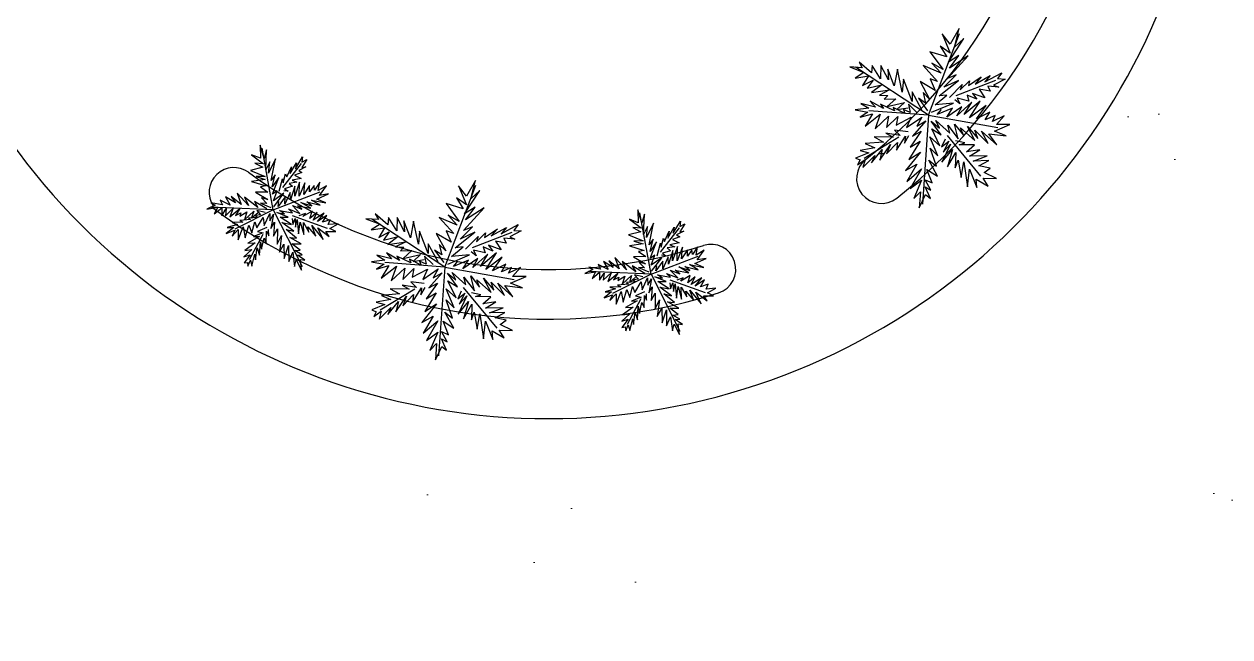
# Model space of a CAD drawing. Header units: millimetres. Extents: x 185 to 501, y 88 to 528.
# Drawn here: x 337 to 349.13, y 217.6 to 223.77 of the extents above; entities that cross this region are included whole.
import ezdxf

# ---------------------------------------------------------------- set-up
doc = ezdxf.new("R2010")
doc.units = ezdxf.units.MM
for name, color, linetype in [('arboles', 84, 'Continuous'), ('arena playa', 253, 'Continuous'), ('MUEBLES', 33, 'Continuous')]:
    doc.layers.add(name, color=color, linetype=linetype)
doc.layers.add('Paredes', color=141, linetype='Continuous', lineweight=9)

msp = doc.modelspace()

# ---------------------------------------------------------------- hatches: boundary and pattern name
at = {"layer": 'Paredes'}
h = msp.add_hatch(dxfattribs=at)
h.set_pattern_fill('AR-SAND', color=256, scale=0.1, style=0)
h.set_pattern_definition([(37.5, (-2162.957, 17.1855), (-0.160003, 4.8941324), [0, -3.8608, 0, -4.318, 0, -4.1275]), (7.5, (-2162.957, 17.1855), (4.495233, 7.168251), [0, -2.0828, 0, -3.4798, 0, -1.3335]), (327.5, (-2166.081, 17.1855), (7.909924, 0.014372), [0, -1.27, 0, -4.572, 0, -5.969]), (317.5, (-2166.081, 17.1855), (7.635565, 2.229293), [0, -0.635, 0, -2.9972, 0, -3.429])])
edge = h.paths.add_edge_path()
edge.add_spline(control_points=[(329.163, 209.759), (329.769, 209.758), (331.679, 209.374), (333.188, 205.317), (334.541, 200.963), (333.991, 195.497), (329.105, 192.643), (330.18, 186.77), (334.028, 181.379), (341.571, 182.837), (347.715, 185.41), (350.943, 192.267), (345.013, 196.362), (341.002, 201.852), (340.823, 209.281), (344.738, 211.852), (349.254, 210.173), (352.059, 203.967), (357.894, 206.923), (359.013, 211.66), (358.772, 215.872), (357.263, 219.898), (353.753, 220.348), (352.079, 225.331), (353.828, 231.651), (358.644, 231.789), (361.226, 231.902), (363.18, 233.645), (366.499, 235.216), (366.131, 239.585), (363.726, 244.777), (361.783, 252.598), (355.323, 252.096), (350.842, 251.157), (351.678, 246.816), (352.206, 242.343), (349.289, 237.742), (345.789, 237.071), (344.999, 237.127)], knot_values=[126.800992, 126.800992, 126.800992, 126.800992, 128.552041, 132.302534, 138.232433, 143.028847, 147.14407, 153.309299, 157.961529, 165.761725, 172.843208, 178.590264, 183.713167, 191.652281, 199.550118, 202.153336, 203.993395, 213.278166, 216.611939, 220.52306, 227.040192, 229.640637, 232.242468, 236.304441, 243.607556, 247.723547, 249.600713, 251.118572, 255.427198, 259.388599, 262.330603, 273.582082, 276.727203, 281.527369, 283.853486, 288.505719, 295.449959, 297.74183, 297.74183, 297.74183, 297.74183], degree=3, periodic=0)
edge.add_line((344.999, 237.127), (343.657, 237.512))
edge.add_spline(control_points=[(343.657, 237.512), (343.591, 237.551), (342.465, 238.286), (341.526, 242.294), (343.136, 246.067), (341.978, 251.035), (337.528, 250.743), (334.813, 248.747), (331.956, 245.751), (327.658, 248.749), (327.085, 252.781), (324.994, 256.53), (321.298, 257.351), (317.727, 255.69), (314.381, 252.642), (313.89, 246.209), (319.216, 245.896), (323.552, 245.976), (327.203, 241.87), (328.145, 236.119), (324.858, 232.176), (320.085, 231.24), (317.483, 235.427), (312.581, 235.845), (308.455, 231.987), (311.862, 228.592), (312.568, 224.628), (312.107, 220.627), (308.67, 217.752), (310.827, 212.931), (312.025, 208.248), (314.954, 207.066), (315.627, 206.878)], knot_values=[2.907855, 2.907855, 2.907855, 2.907855, 3.150612, 7.195867, 12.953348, 16.263104, 19.888382, 23.642714, 27.036791, 30.428875, 36.324389, 39.357134, 42.52297, 46.572713, 50.687936, 56.155626, 60.647938, 63.940117, 69.206529, 75.27202, 79.883863, 83.277941, 88.074352, 92.521984, 96.637211, 101.065548, 104.030498, 108.826912, 112.507027, 115.471977, 123.273315, 125.37104, 125.37104, 125.37104, 125.37104], degree=3, periodic=0)
edge.add_spline(control_points=[(315.627, 206.878), (315.799, 206.792), (316.265, 206.559), (316.994, 206.463), (317.798, 206.497), (318.574, 206.523), (319.583, 206.096), (320.582, 205.804), (321.63, 205.921), (322.302, 206.143), (322.76, 206.317), (322.932, 206.382)], knot_values=[0, 0, 0, 0, 0.574846, 1.559232, 2.150533, 3.003289, 3.84311, 5.407574, 6.052016, 6.972857, 7.523573, 7.523573, 7.523573, 7.523573], degree=3, periodic=0)
edge.add_spline(control_points=[(322.932, 206.382), (322.933, 206.383), (324.004, 207.066), (325.387, 208.484), (327.149, 209.374), (327.787, 209.559)], knot_values=[299.106215, 299.106215, 299.106215, 299.106215, 299.110488, 302.953821, 304.929743, 304.929743, 304.929743, 304.929743], degree=3, periodic=0)
edge.add_line((327.787, 209.559), (329.163, 209.759))
h.paths.add_polyline_path([(328.219, 216.885), (326.843, 216.69, -1.682486), (330.764, 223.697), (331.32, 222.412, -0.402923)], flags=16)
h.paths.add_polyline_path([(336.161, 223.833), (335.751, 225.161, -0.49838), (342.828, 233.073), (344.194, 232.813, -1.570148)], flags=16)

# ---------------------------------------------------------------- linework, layer by layer
at = {"layer": 'arboles', "linetype": 'Continuous'}
for p, q in [((346.097, 222.853), (346.408, 223.677)), ((346.097, 222.853), (345.362, 223.337)), ((346.375, 223.052), (346.775, 223.206)), ((346.097, 222.853), (345.495, 222.899)), ((346.097, 222.853), (346.035, 221.959)), ((346.097, 222.853), (346.795, 222.729)), ((345.796, 222.633), (345.448, 222.42)), ((346.284, 222.649), (346.619, 222.241)), ((339.502, 221.901), (339.39, 222.521)), ((339.599, 222.126), (339.788, 222.367)), ((341.229, 221.324), (341.54, 222.149)), ((339.502, 221.901), (339.976, 222.082)), ((339.502, 221.901), (338.873, 221.928)), ((339.502, 221.901), (339.115, 221.708)), ((339.502, 221.901), (339.793, 221.33)), ((339.692, 221.845), (340.047, 221.718)), ((341.229, 221.324), (340.494, 221.808)), ((343.304, 221.253), (343.192, 221.873)), ((341.507, 221.523), (341.907, 221.678)), ((343.401, 221.477), (343.59, 221.719)), ((339.398, 221.655), (339.262, 221.397)), ((343.304, 221.253), (343.778, 221.434)), ((341.229, 221.324), (340.626, 221.371)), ((341.229, 221.324), (341.166, 220.431)), ((341.229, 221.324), (341.927, 221.201)), ((343.304, 221.253), (342.675, 221.28)), ((343.304, 221.253), (342.917, 221.06)), ((343.304, 221.253), (343.595, 220.681)), ((343.494, 221.196), (343.849, 221.069)), ((340.927, 221.105), (340.579, 220.892)), ((341.415, 221.12), (341.751, 220.712)), ((343.2, 221.007), (343.064, 220.749))]:
    msp.add_line(p, q, dxfattribs=at)
at = {"layer": 'arboles', "linetype": 'Continuous', "flags": 128}
for points in [[(346.126, 222.885), (346.347, 222.976), (346.164, 222.96), (346.282, 223.056), (346.202, 223.049), (346.399, 223.205), (346.252, 223.137), (346.375, 223.26), (346.287, 223.222), (346.495, 223.452), (346.306, 223.329), (346.402, 223.456), (346.296, 223.389), (346.451, 223.625), (346.359, 223.54), (346.406, 223.726), (346.315, 223.568), (346.235, 223.674), (346.315, 223.48), (346.214, 223.549), (346.282, 223.441), (346.11, 223.493), (346.243, 223.313), (346.131, 223.378), (346.222, 223.277), (346.043, 223.353), (346.188, 223.192), (346.112, 223.22), (346.162, 223.104), (346.011, 223.192), (346.107, 223.017), (346.043, 223.082), (346.066, 222.976), (345.995, 223.025), (346.087, 222.899)], [(346.03, 222.908), (345.931, 223.09), (345.931, 222.992), (345.843, 223.216), (345.832, 223.085), (345.783, 223.316), (345.751, 223.149), (345.687, 223.318), (345.692, 223.209), (345.618, 223.353), (345.614, 223.22), (345.529, 223.353), (345.523, 223.28), (345.399, 223.389), (345.43, 223.332), (345.303, 223.34), (345.446, 223.285), (345.358, 223.228), (345.492, 223.249), (345.433, 223.153), (345.539, 223.208), (345.479, 223.126), (345.627, 223.16), (345.523, 223.082), (345.704, 223.108), (345.602, 223.056), (345.687, 223.053), (345.651, 223.017), (345.767, 223.02), (345.679, 222.942), (345.854, 222.981), (345.778, 222.912), (345.89, 222.929)], [(346.306, 223.033), (346.435, 223.162), (346.416, 223.108), (346.507, 223.2), (346.498, 223.153), (346.627, 223.241), (346.564, 223.168), (346.718, 223.253), (346.663, 223.189), (346.835, 223.282), (346.791, 223.222), (346.868, 223.217), (346.751, 223.157), (346.803, 223.137), (346.692, 223.145), (346.715, 223.096), (346.606, 223.116), (346.663, 223.028), (346.539, 223.074), (346.583, 223.014), (346.484, 223.056), (346.503, 222.997), (346.386, 223.025), (346.411, 222.968), (346.362, 223.008)], [(345.98, 222.88), (345.895, 222.965), (345.91, 222.883), (345.843, 222.913), (345.858, 222.872), (345.742, 222.932), (345.755, 222.897), (345.614, 222.965), (345.643, 222.921), (345.51, 222.997), (345.562, 222.935), (345.414, 222.973), (345.495, 222.924), (345.359, 222.908), (345.487, 222.885), (345.41, 222.833), (345.534, 222.869), (345.459, 222.743), (345.611, 222.864), (345.558, 222.716), (345.695, 222.844), (345.674, 222.729), (345.786, 222.841), (345.77, 222.753), (345.923, 222.833), (345.876, 222.729), (346.03, 222.836), (345.98, 222.745), (346.07, 222.797), (345.936, 222.644), (346.022, 222.693), (345.91, 222.534), (346.011, 222.594), (345.898, 222.408), (346.014, 222.483), (345.866, 222.297), (345.98, 222.36), (345.879, 222.187), (346.027, 222.313), (345.912, 222.116), (346.027, 222.2), (345.947, 222.016), (346.014, 222.083), (346.003, 221.921), (346.066, 222.057), (346.115, 222.017), (346.063, 222.132), (346.12, 222.101), (346.063, 222.205), (346.134, 222.172), (346.079, 222.309), (346.188, 222.241), (346.098, 222.4), (346.175, 222.342), (346.112, 222.524), (346.191, 222.446), (346.11, 222.636), (346.211, 222.545), (346.128, 222.716), (346.225, 222.657), (346.123, 222.794), (346.208, 222.724), (346.17, 222.8), (346.31, 222.675), (346.29, 222.753), (346.395, 222.616), (346.359, 222.765), (346.447, 222.652), (346.419, 222.727), (346.562, 222.6), (346.487, 222.742), (346.592, 222.62), (346.562, 222.704), (346.698, 222.568), (346.63, 222.693), (346.783, 222.556), (346.703, 222.668), (346.879, 222.645), (346.759, 222.693), (346.915, 222.76), (346.78, 222.76), (346.858, 222.849), (346.739, 222.792), (346.767, 222.852), (346.666, 222.808), (346.712, 222.885), (346.578, 222.817), (346.676, 222.953), (346.51, 222.828), (346.616, 222.997), (346.455, 222.861), (346.531, 222.984), (346.38, 222.849), (346.43, 222.94), (346.279, 222.836), (346.336, 222.924), (346.183, 222.86), (346.227, 222.913)], [(345.892, 222.688), (345.755, 222.705), (345.811, 222.649), (345.668, 222.672), (345.739, 222.633), (345.55, 222.636), (345.643, 222.584), (345.46, 222.568), (345.555, 222.527), (345.407, 222.499), (345.495, 222.477), (345.362, 222.423), (345.407, 222.405), (345.383, 222.356), (345.459, 222.409), (345.435, 222.329), (345.555, 222.449), (345.523, 222.376), (345.63, 222.509), (345.607, 222.403), (345.714, 222.56), (345.674, 222.464), (345.783, 222.579), (345.773, 222.501), (345.863, 222.644), (345.855, 222.573), (345.899, 222.649)], [(339.508, 221.932), (339.61, 222.069), (339.504, 221.992), (339.541, 222.094), (339.494, 222.06), (339.558, 222.228), (339.493, 222.133), (339.523, 222.253), (339.483, 222.198), (339.526, 222.415), (339.455, 222.27), (339.467, 222.384), (339.427, 222.303), (339.435, 222.505), (339.41, 222.419), (339.371, 222.551), (339.373, 222.421), (339.285, 222.456), (339.405, 222.366), (339.318, 222.372), (339.399, 222.33), (339.275, 222.299), (339.422, 222.237), (339.33, 222.236), (339.423, 222.208), (339.285, 222.188), (339.433, 222.143), (339.376, 222.132), (339.45, 222.079), (339.325, 222.078), (339.448, 222.006), (339.385, 222.022), (339.438, 221.966), (339.376, 221.97), (339.479, 221.926)], [(346.263, 222.612), (346.227, 222.535), (346.299, 222.592), (346.243, 222.482), (346.318, 222.564), (346.23, 222.381), (346.336, 222.508), (346.287, 222.334), (346.37, 222.48), (346.366, 222.324), (346.394, 222.4), (346.424, 222.228), (346.451, 222.384), (346.487, 222.134), (346.507, 222.312), (346.583, 222.126), (346.575, 222.212), (346.695, 222.14), (346.646, 222.22), (346.78, 222.216), (346.655, 222.277), (346.715, 222.321), (346.603, 222.345), (346.703, 222.397), (346.547, 222.392), (346.687, 222.444), (346.507, 222.441), (346.611, 222.504), (346.479, 222.485), (346.559, 222.556), (346.406, 222.557), (346.46, 222.576), (346.367, 222.597)], [(339.564, 222.089), (339.596, 222.215), (339.604, 222.175), (339.626, 222.265), (339.638, 222.233), (339.685, 222.334), (339.673, 222.267), (339.736, 222.376), (339.726, 222.316), (339.797, 222.436), (339.792, 222.383), (339.841, 222.408), (339.792, 222.329), (339.831, 222.335), (339.759, 222.299), (339.792, 222.278), (339.718, 222.25), (339.785, 222.217), (339.692, 222.199), (339.741, 222.179), (339.664, 222.168), (339.698, 222.139), (339.616, 222.113), (339.652, 222.088), (339.608, 222.094)], [(339.42, 221.875), (339.337, 221.896), (339.376, 221.851), (339.324, 221.845), (339.348, 221.825), (339.255, 221.819), (339.275, 221.803), (339.165, 221.793), (339.198, 221.776), (339.089, 221.774), (339.144, 221.755), (339.039, 221.724), (339.106, 221.724), (339.029, 221.664), (339.116, 221.697), (339.088, 221.636), (339.151, 221.704), (339.151, 221.599), (339.2, 221.73), (339.221, 221.619), (339.258, 221.748), (339.288, 221.67), (339.316, 221.78), (339.338, 221.72), (339.403, 221.825), (339.412, 221.744), (339.467, 221.866), (339.47, 221.792), (339.506, 221.857), (339.48, 221.714), (339.515, 221.776), (339.505, 221.637), (339.545, 221.711), (339.543, 221.555), (339.587, 221.644), (339.565, 221.476), (339.611, 221.556), (339.613, 221.413), (339.657, 221.544), (339.659, 221.381), (339.699, 221.475), (339.718, 221.332), (339.734, 221.399), (339.787, 221.295), (339.776, 221.401), (339.82, 221.395), (339.746, 221.447), (339.793, 221.448), (339.72, 221.491), (339.775, 221.497), (339.691, 221.561), (339.783, 221.559), (339.669, 221.624), (339.738, 221.616), (339.632, 221.705), (339.709, 221.686), (339.59, 221.773), (339.685, 221.754), (339.571, 221.829), (339.653, 221.828), (339.54, 221.874), (339.617, 221.863), (339.566, 221.896), (339.698, 221.871), (339.657, 221.911), (339.772, 221.865), (339.695, 221.944), (339.791, 221.907), (339.746, 221.943), (339.881, 221.917), (339.782, 221.976), (339.891, 221.941), (339.842, 221.981), (339.975, 221.948), (339.888, 221.999), (340.032, 221.971), (339.942, 222.01), (340.058, 222.062), (339.967, 222.047), (340.038, 222.145), (339.955, 222.096), (339.971, 222.179), (339.918, 222.1), (339.914, 222.147), (339.868, 222.083), (339.868, 222.147), (339.81, 222.056), (339.82, 222.175), (339.765, 222.038), (339.768, 222.18), (339.719, 222.038), (339.72, 222.141), (339.677, 222.003), (339.674, 222.077), (339.62, 221.958), (339.622, 222.033), (339.552, 221.937), (339.56, 221.986)], [(341.258, 221.356), (341.478, 221.448), (341.296, 221.432), (341.414, 221.528), (341.333, 221.52), (341.53, 221.676), (341.384, 221.608), (341.507, 221.731), (341.418, 221.693), (341.626, 221.923), (341.437, 221.801), (341.533, 221.928), (341.428, 221.86), (341.582, 222.097), (341.491, 222.012), (341.538, 222.197), (341.447, 222.04), (341.366, 222.145), (341.447, 221.952), (341.346, 222.021), (341.414, 221.912), (341.242, 221.964), (341.374, 221.785), (341.263, 221.849), (341.354, 221.749), (341.174, 221.824), (341.319, 221.664), (341.244, 221.692), (341.294, 221.575), (341.143, 221.664), (341.239, 221.489), (341.174, 221.553), (341.198, 221.448), (341.127, 221.497), (341.218, 221.371)], [(339.44, 221.911), (339.313, 221.985), (339.349, 221.926), (339.213, 222.03), (339.254, 221.946), (339.139, 222.07), (339.181, 221.956), (339.079, 222.036), (339.122, 221.971), (339.024, 222.032), (339.071, 221.949), (338.97, 221.999), (338.993, 221.952), (338.876, 221.973), (338.917, 221.95), (338.835, 221.908), (338.944, 221.927), (338.91, 221.86), (338.985, 221.921), (338.984, 221.841), (339.029, 221.914), (339.022, 221.841), (339.1, 221.917), (339.066, 221.831), (339.167, 221.914), (339.123, 221.844), (339.177, 221.873), (339.168, 221.838), (339.238, 221.883), (339.213, 221.802), (339.306, 221.89), (339.285, 221.82), (339.347, 221.872)], [(339.692, 221.815), (339.699, 221.754), (339.722, 221.816), (339.728, 221.727), (339.744, 221.805), (339.757, 221.661), (339.775, 221.778), (339.809, 221.653), (339.807, 221.773), (339.861, 221.676), (339.851, 221.732), (339.932, 221.638), (339.891, 221.744), (340.006, 221.603), (339.953, 221.72), (340.067, 221.634), (340.031, 221.684), (340.131, 221.684), (340.071, 221.715), (340.155, 221.761), (340.056, 221.753), (340.077, 221.802), (340, 221.776), (340.041, 221.844), (339.947, 221.784), (340.014, 221.867), (339.905, 221.799), (339.946, 221.876), (339.872, 221.816), (339.895, 221.889), (339.801, 221.834), (339.826, 221.865), (339.762, 221.843)], [(341.162, 221.38), (341.063, 221.561), (341.063, 221.464), (340.974, 221.687), (340.963, 221.556), (340.915, 221.788), (340.883, 221.621), (340.818, 221.79), (340.823, 221.681), (340.749, 221.824), (340.746, 221.692), (340.661, 221.824), (340.655, 221.752), (340.53, 221.86), (340.562, 221.804), (340.434, 221.812), (340.578, 221.756), (340.489, 221.7), (340.623, 221.72), (340.565, 221.624), (340.67, 221.679), (340.611, 221.597), (340.759, 221.632), (340.655, 221.553), (340.836, 221.58), (340.733, 221.528), (340.818, 221.525), (340.782, 221.489), (340.899, 221.492), (340.811, 221.413), (340.985, 221.453), (340.91, 221.383), (341.022, 221.401)], [(343.31, 221.283), (343.412, 221.42), (343.305, 221.344), (343.343, 221.446), (343.296, 221.412), (343.36, 221.58), (343.295, 221.484), (343.325, 221.605), (343.285, 221.549), (343.328, 221.767), (343.257, 221.622), (343.269, 221.735), (343.229, 221.655), (343.237, 221.857), (343.212, 221.771), (343.173, 221.902), (343.175, 221.772), (343.087, 221.807), (343.207, 221.718), (343.12, 221.723), (343.201, 221.682), (343.077, 221.65), (343.224, 221.589), (343.132, 221.587), (343.225, 221.559), (343.087, 221.54), (343.235, 221.494), (343.178, 221.484), (343.252, 221.431), (343.127, 221.429), (343.25, 221.357), (343.186, 221.373), (343.24, 221.317), (343.178, 221.321), (343.281, 221.277)], [(343.366, 221.44), (343.398, 221.567), (343.406, 221.527), (343.428, 221.617), (343.44, 221.584), (343.486, 221.686), (343.474, 221.618), (343.538, 221.727), (343.528, 221.667), (343.599, 221.787), (343.594, 221.734), (343.643, 221.76), (343.594, 221.68), (343.633, 221.687), (343.561, 221.651), (343.594, 221.629), (343.52, 221.602), (343.587, 221.569), (343.494, 221.551), (343.543, 221.53), (343.466, 221.52), (343.5, 221.49), (343.418, 221.465), (343.454, 221.439), (343.41, 221.445)], [(339.437, 221.725), (339.346, 221.685), (339.402, 221.671), (339.305, 221.633), (339.363, 221.635), (339.246, 221.567), (339.322, 221.569), (339.216, 221.492), (339.289, 221.502), (339.208, 221.43), (339.271, 221.449), (339.209, 221.368), (339.243, 221.372), (339.247, 221.334), (339.273, 221.394), (339.288, 221.336), (339.318, 221.454), (339.325, 221.398), (339.342, 221.518), (339.366, 221.445), (339.374, 221.581), (339.385, 221.507), (339.41, 221.618), (339.433, 221.566), (339.435, 221.687), (339.457, 221.641), (339.456, 221.703)], [(341.437, 221.505), (341.566, 221.634), (341.548, 221.58), (341.639, 221.671), (341.629, 221.624), (341.759, 221.712), (341.696, 221.64), (341.85, 221.725), (341.795, 221.66), (341.966, 221.753), (341.922, 221.693), (341.999, 221.689), (341.883, 221.629), (341.935, 221.608), (341.823, 221.616), (341.847, 221.567), (341.738, 221.588), (341.795, 221.5), (341.67, 221.545), (341.714, 221.486), (341.615, 221.528), (341.634, 221.468), (341.518, 221.497), (341.543, 221.44), (341.494, 221.479)], [(341.111, 221.352), (341.026, 221.437), (341.042, 221.355), (340.974, 221.385), (340.99, 221.344), (340.874, 221.404), (340.886, 221.369), (340.746, 221.437), (340.774, 221.393), (340.642, 221.468), (340.694, 221.407), (340.546, 221.445), (340.626, 221.396), (340.491, 221.38), (340.618, 221.356), (340.541, 221.305), (340.666, 221.341), (340.59, 221.215), (340.743, 221.336), (340.689, 221.188), (340.826, 221.316), (340.806, 221.201), (340.918, 221.312), (340.902, 221.224), (341.055, 221.305), (341.007, 221.201), (341.162, 221.308), (341.111, 221.216), (341.201, 221.268), (341.067, 221.116), (341.154, 221.164), (341.042, 221.005), (341.143, 221.065), (341.029, 220.879), (341.146, 220.955), (340.998, 220.769), (341.111, 220.832), (341.011, 220.659), (341.159, 220.785), (341.044, 220.588), (341.159, 220.671), (341.078, 220.487), (341.146, 220.555), (341.135, 220.393), (341.198, 220.528), (341.247, 220.489), (341.195, 220.604), (341.252, 220.572), (341.195, 220.676), (341.266, 220.643), (341.211, 220.78), (341.319, 220.712), (341.229, 220.871), (341.307, 220.813), (341.244, 220.996), (341.322, 220.917), (341.242, 221.108), (341.343, 221.016), (341.259, 221.188), (341.357, 221.128), (341.255, 221.265), (341.34, 221.196), (341.302, 221.271), (341.442, 221.147), (341.422, 221.224), (341.527, 221.087), (341.491, 221.237), (341.579, 221.123), (341.551, 221.199), (341.694, 221.071), (341.618, 221.213), (341.724, 221.092), (341.694, 221.175), (341.829, 221.04), (341.762, 221.164), (341.914, 221.027), (341.834, 221.139), (342.011, 221.117), (341.891, 221.164), (342.047, 221.232), (341.911, 221.232), (341.99, 221.32), (341.87, 221.264), (341.899, 221.323), (341.798, 221.279), (341.844, 221.356), (341.71, 221.289), (341.807, 221.424), (341.642, 221.3), (341.748, 221.468), (341.587, 221.333), (341.663, 221.456), (341.511, 221.32), (341.562, 221.412), (341.411, 221.308), (341.467, 221.396), (341.315, 221.331), (341.359, 221.385)], [(343.242, 221.262), (343.115, 221.337), (343.151, 221.277), (343.015, 221.382), (343.056, 221.298), (342.941, 221.422), (342.983, 221.308), (342.881, 221.387), (342.924, 221.322), (342.826, 221.383), (342.873, 221.301), (342.772, 221.351), (342.795, 221.304), (342.678, 221.325), (342.719, 221.302), (342.637, 221.26), (342.746, 221.279), (342.712, 221.211), (342.787, 221.273), (342.786, 221.193), (342.831, 221.265), (342.824, 221.193), (342.902, 221.269), (342.868, 221.182), (342.969, 221.265), (342.925, 221.196), (342.979, 221.225), (342.97, 221.19), (343.04, 221.234), (343.015, 221.154), (343.108, 221.242), (343.087, 221.172), (343.149, 221.223)], [(343.222, 221.227), (343.139, 221.247), (343.178, 221.203), (343.126, 221.196), (343.15, 221.177), (343.057, 221.171), (343.077, 221.154), (342.967, 221.144), (343, 221.128), (342.891, 221.125), (342.946, 221.107), (342.841, 221.076), (342.908, 221.075), (342.831, 221.016), (342.918, 221.048), (342.89, 220.988), (342.953, 221.056), (342.953, 220.951), (343.002, 221.081), (343.023, 220.971), (343.06, 221.099), (343.09, 221.021), (343.118, 221.131), (343.14, 221.071), (343.205, 221.177), (343.214, 221.096), (343.269, 221.218), (343.272, 221.143), (343.308, 221.208), (343.282, 221.065), (343.317, 221.127), (343.307, 220.988), (343.347, 221.062), (343.345, 220.907), (343.389, 220.996), (343.367, 220.827), (343.413, 220.908), (343.415, 220.764), (343.459, 220.896), (343.461, 220.733), (343.501, 220.826), (343.52, 220.684), (343.536, 220.75), (343.589, 220.647), (343.578, 220.753), (343.622, 220.747), (343.548, 220.798), (343.595, 220.8), (343.522, 220.843), (343.577, 220.848), (343.493, 220.912), (343.585, 220.911), (343.471, 220.975), (343.54, 220.968), (343.434, 221.057), (343.511, 221.037), (343.392, 221.125), (343.487, 221.106), (343.373, 221.18), (343.455, 221.18), (343.342, 221.226), (343.419, 221.215), (343.368, 221.247), (343.5, 221.223), (343.459, 221.262), (343.574, 221.217), (343.497, 221.296), (343.593, 221.258), (343.548, 221.294), (343.683, 221.269), (343.584, 221.328), (343.693, 221.292), (343.644, 221.333), (343.777, 221.299), (343.69, 221.351), (343.834, 221.323), (343.744, 221.362), (343.86, 221.413), (343.769, 221.398), (343.84, 221.497), (343.757, 221.447), (343.773, 221.53), (343.72, 221.452), (343.716, 221.499), (343.67, 221.435), (343.67, 221.499), (343.612, 221.408), (343.622, 221.527), (343.567, 221.39), (343.569, 221.532), (343.521, 221.39), (343.522, 221.493), (343.479, 221.354), (343.476, 221.429), (343.422, 221.309), (343.424, 221.384), (343.354, 221.289), (343.362, 221.338)], [(341.023, 221.16), (340.886, 221.177), (340.943, 221.12), (340.8, 221.144), (340.87, 221.105), (340.681, 221.108), (340.774, 221.056), (340.592, 221.04), (340.686, 220.999), (340.538, 220.971), (340.626, 220.949), (340.494, 220.895), (340.538, 220.876), (340.515, 220.827), (340.59, 220.881), (340.567, 220.801), (340.686, 220.92), (340.655, 220.848), (340.762, 220.98), (340.738, 220.875), (340.845, 221.032), (340.806, 220.936), (340.915, 221.051), (340.905, 220.972), (340.995, 221.116), (340.987, 221.045), (341.031, 221.12)], [(343.494, 221.166), (343.501, 221.106), (343.524, 221.167), (343.53, 221.079), (343.546, 221.157), (343.559, 221.012), (343.577, 221.129), (343.611, 221.004), (343.609, 221.125), (343.663, 221.027), (343.653, 221.084), (343.734, 220.99), (343.693, 221.095), (343.808, 220.955), (343.755, 221.072), (343.869, 220.985), (343.833, 221.036), (343.933, 221.035), (343.873, 221.067), (343.957, 221.113), (343.858, 221.105), (343.879, 221.154), (343.802, 221.127), (343.843, 221.196), (343.749, 221.135), (343.816, 221.219), (343.707, 221.151), (343.748, 221.228), (343.674, 221.168), (343.697, 221.241), (343.603, 221.185), (343.628, 221.217), (343.564, 221.195)], [(341.395, 221.084), (341.359, 221.007), (341.431, 221.064), (341.374, 220.953), (341.45, 221.035), (341.362, 220.853), (341.467, 220.98), (341.418, 220.805), (341.502, 220.952), (341.497, 220.796), (341.526, 220.871), (341.555, 220.7), (341.582, 220.856), (341.618, 220.605), (341.639, 220.783), (341.714, 220.597), (341.707, 220.684), (341.826, 220.612), (341.777, 220.692), (341.911, 220.687), (341.787, 220.749), (341.847, 220.793), (341.735, 220.816), (341.834, 220.868), (341.678, 220.864), (341.818, 220.916), (341.639, 220.912), (341.743, 220.975), (341.611, 220.957), (341.691, 221.027), (341.538, 221.029), (341.592, 221.048), (341.499, 221.068)], [(343.239, 221.076), (343.148, 221.036), (343.204, 221.022), (343.107, 220.984), (343.165, 220.986), (343.048, 220.919), (343.124, 220.921), (343.018, 220.844), (343.091, 220.854), (343.01, 220.782), (343.073, 220.801), (343.011, 220.719), (343.045, 220.724), (343.049, 220.685), (343.075, 220.746), (343.09, 220.688), (343.12, 220.805), (343.127, 220.749), (343.144, 220.87), (343.168, 220.796), (343.176, 220.932), (343.187, 220.859), (343.212, 220.97), (343.235, 220.918), (343.237, 221.039), (343.259, 220.992), (343.258, 221.055)]]:
    msp.add_lwpolyline(points, dxfattribs=at)
at = {"layer": 'arboles'}
msp.add_arc((345.622, 222.216), 0.25, 83.8527, 96.2186, dxfattribs=at)
at = {"layer": 'arena playa'}
msp.add_arc((342.273, 226.449), 6.648, 203.1724, 73.203, dxfattribs=at)
at = {"layer": 'MUEBLES'}
for centre, radius, start, end in [((342.273, 226.449), 5.148, 308.2193, 357.2715), ((342.273, 226.449), 5.648, 308.3514, 357.2715), ((345.622, 222.216), 0.25, 128.3514, 308.3514), ((339.107, 222.077), 0.25, 54.0894, 213.1948), ((342.273, 226.449), 5.148, 234.0894, 287.6236), ((342.273, 226.449), 5.648, 233.1052, 287.6236), ((343.907, 221.305), 0.25, 287.6236, 107.6236)]:
    msp.add_arc(centre, radius, start, end, dxfattribs=at)
at = {"layer": 'Paredes'}
for points, knots in [([(315.627, 206.878), (314.954, 207.066), (312.025, 208.248), (310.827, 212.931), (308.67, 217.752), (312.107, 220.627), (312.568, 224.628), (311.862, 228.592), (308.455, 231.987), (312.581, 235.845), (317.483, 235.427), (320.085, 231.24), (324.858, 232.176), (328.145, 236.119), (327.203, 241.87), (323.552, 245.976), (319.216, 245.896), (313.89, 246.209), (314.381, 252.642), (317.727, 255.69), (321.298, 257.351), (324.994, 256.53), (327.085, 252.781), (327.658, 248.749), (331.956, 245.751), (334.813, 248.747), (337.528, 250.743), (341.978, 251.035), (343.136, 246.067), (341.526, 242.294), (342.465, 238.286), (343.591, 237.551), (343.657, 237.512)], [2.907855, 2.907855, 2.907855, 2.907855, 5.005581, 12.806919, 15.771869, 19.451984, 24.248398, 27.213348, 31.641685, 35.756912, 40.204543, 45.000955, 48.395032, 53.006876, 59.072367, 64.338779, 67.630958, 72.12327, 77.59096, 81.706183, 85.755926, 88.921762, 91.954507, 97.850021, 101.242105, 104.636182, 108.390514, 112.015792, 115.325548, 121.083029, 125.128283, 125.37104, 125.37104, 125.37104, 125.37104]), ([(344.999, 237.127), (345.789, 237.071), (349.289, 237.742), (352.206, 242.343), (351.678, 246.816), (350.842, 251.157), (355.323, 252.096), (361.783, 252.598), (363.726, 244.777), (366.131, 239.585), (366.499, 235.216), (363.18, 233.645), (361.226, 231.902), (358.644, 231.789), (353.828, 231.651), (352.079, 225.331), (353.753, 220.348), (357.263, 219.898), (358.772, 215.872), (359.013, 211.66), (357.894, 206.923), (352.059, 203.967), (349.254, 210.173), (344.738, 211.852), (340.823, 209.281), (341.002, 201.852), (345.013, 196.362), (350.943, 192.267), (347.715, 185.41), (341.571, 182.837), (334.028, 181.379), (330.18, 186.77), (329.105, 192.643), (333.991, 195.497), (334.541, 200.963), (333.188, 205.317), (331.679, 209.374), (329.769, 209.758), (329.163, 209.759)], [126.800992, 126.800992, 126.800992, 126.800992, 129.092863, 136.037103, 140.689336, 143.015452, 147.815618, 150.96074, 162.212219, 165.154223, 169.115624, 173.42425, 174.942109, 176.819275, 180.935266, 188.238381, 192.300354, 194.902185, 197.502629, 204.019762, 207.930883, 211.264655, 220.549427, 222.389486, 224.992704, 232.890541, 240.829655, 245.952558, 251.699614, 258.781097, 266.581292, 271.233523, 277.398752, 281.513975, 286.310389, 292.240287, 295.990781, 297.74183, 297.74183, 297.74183, 297.74183])]:
    msp.add_open_spline(points, degree=3, knots=knots, dxfattribs=at)

doc.saveas('drawing.dxf')
